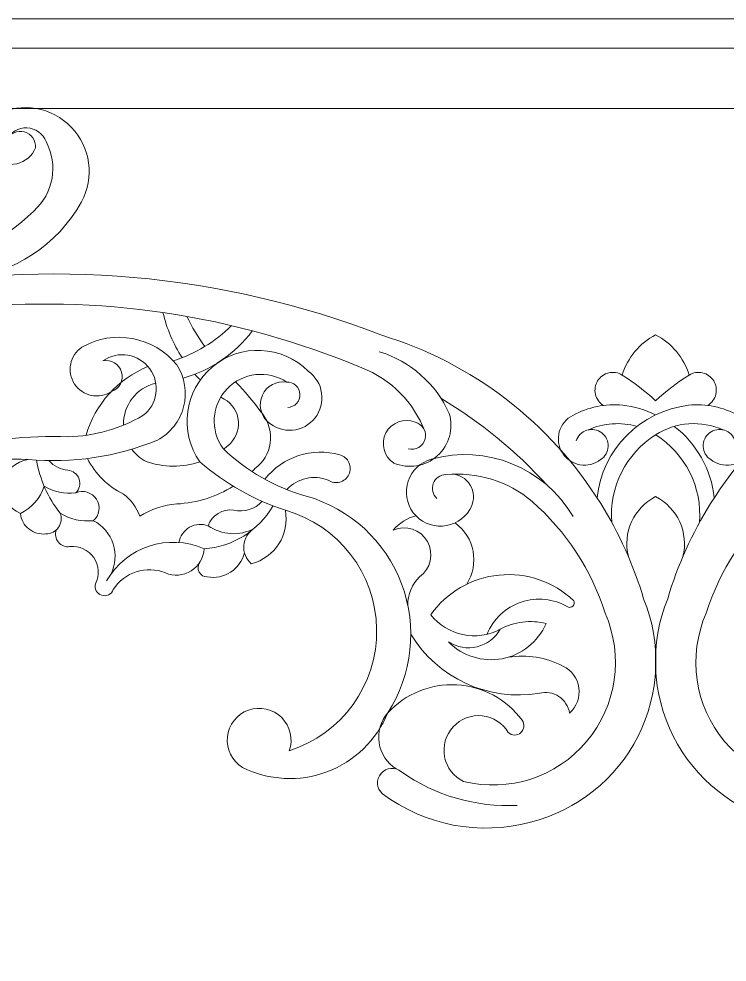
# Model space of a CAD drawing. Header units: millimetres. Extents: x 4332 to 4576, y 144 to 400.
# Drawn here: x 4405.94 to 4436.84, y 224.56 to 265.69 of the extents above; entities that cross this region are included whole.
import ezdxf

# ---------------------------------------------------------------- set-up
doc = ezdxf.new("R2010")
doc.units = ezdxf.units.MM
doc.header["$MEASUREMENT"] = 0
doc.layers.add('SITARA ALL', color=18, linetype='Continuous', true_color=0x000000)

msp = doc.modelspace()

# ---------------------------------------------------------------- linework, layer by layer
at = {"layer": 'SITARA ALL', "lineweight": 9}
for points, knots in [([(4331.736, 265.693), (4331.736, 265.693), (4575.736, 265.693), (4575.736, 265.693), (4575.736, 265.693), (4575.736, 143.693), (4575.736, 143.693), (4575.736, 143.693), (4331.736, 143.693), (4331.736, 143.693), (4331.736, 143.693), (4331.736, 265.693), (4331.736, 265.693)], [0, 0, 0, 0, 0.25, 0.25, 0.25, 0.5, 0.5, 0.5, 0.75, 0.75, 0.75, 1, 1, 1, 1]), ([(4503.177, 261.79), (4503.177, 261.79), (4336.328, 261.79), (4336.328, 261.79), (4336.328, 261.79), (4336.328, 238.062), (4336.328, 238.062), (4336.328, 238.062), (4333.736, 238.062), (4333.736, 238.062), (4333.736, 238.062), (4333.736, 264.416), (4333.736, 264.416), (4333.736, 264.416), (4533.713, 264.416), (4533.713, 264.416)], [0, 0, 0, 0, 0.166667, 0.166667, 0.166667, 0.333333, 0.333333, 0.333333, 0.5, 0.5, 0.5, 0.666667, 0.666667, 0.666667, 1, 1, 1, 1]), ([(4403.585, 254.378), (4405.724, 254.589), (4407.622, 255.833), (4408.669, 257.71), (4409.246, 258.778), (4409.067, 260.096), (4408.224, 260.971), (4407.381, 261.845), (4406.07, 262.075), (4404.981, 261.537), (4404.654, 261.345), (4404.439, 261.007), (4404.404, 260.629), (4404.37, 260.252), (4404.518, 259.88), (4404.805, 259.632), (4405.091, 259.383), (4405.48, 259.287), (4405.849, 259.375), (4406.218, 259.463), (4406.522, 259.722), (4406.666, 260.073), (4406.688, 260.39), (4406.484, 260.679), (4406.177, 260.763), (4405.871, 260.847), (4405.548, 260.705), (4405.404, 260.421), (4405.57, 260.756), (4405.919, 260.96), (4406.293, 260.942), (4406.666, 260.925), (4406.993, 260.688), (4407.128, 260.34), (4407.673, 259.329), (4407.447, 258.074), (4406.586, 257.315), (4405.214, 255.975), (4403.469, 255.079), (4401.581, 254.746), (4397.527, 254.226), (4393.626, 252.878), (4390.116, 250.784), (4389.817, 250.61), (4389.525, 250.424), (4389.241, 250.225)], [0, 0, 0, 0, 0.0625, 0.0625, 0.0625, 0.125, 0.125, 0.125, 0.1875, 0.1875, 0.1875, 0.25, 0.25, 0.25, 0.3125, 0.3125, 0.3125, 0.375, 0.375, 0.375, 0.4375, 0.4375, 0.4375, 0.5, 0.5, 0.5, 0.5625, 0.5625, 0.5625, 0.625, 0.625, 0.625, 0.6875, 0.6875, 0.6875, 0.75, 0.75, 0.75, 0.8125, 0.8125, 0.8125, 0.875, 0.875, 0.875, 1, 1, 1, 1]), ([(4427.688, 231.4), (4425.885, 231.308), (4424.102, 231.824), (4422.628, 232.865), (4422.362, 233.088), (4421.967, 233.056), (4421.741, 232.794), (4421.515, 232.531), (4421.541, 232.136), (4421.801, 231.906), (4423.653, 230.523), (4426.035, 230.066), (4428.267, 230.668), (4430.299, 231.178), (4432.009, 232.543), (4432.955, 234.411), (4433.901, 236.28), (4433.991, 238.466), (4433.2, 240.406), (4432.764, 241.866), (4432.135, 243.262), (4431.33, 244.556), (4429.13, 248.091), (4425.723, 250.704), (4421.738, 251.909), (4414.769, 254.603), (4407.184, 255.269), (4399.853, 253.828)], [0, 0, 0, 0, 0.1, 0.1, 0.1, 0.2, 0.2, 0.2, 0.3, 0.3, 0.3, 0.4, 0.4, 0.4, 0.5, 0.5, 0.5, 0.6, 0.6, 0.6, 0.7, 0.7, 0.7, 0.8, 0.8, 0.8, 1, 1, 1, 1]), ([(4467.596, 253.828), (4460.265, 255.268), (4452.68, 254.604), (4445.712, 251.909), (4441.727, 250.703), (4438.319, 248.091), (4436.12, 244.556), (4435.314, 243.262), (4434.685, 241.866), (4434.249, 240.406), (4433.459, 238.466), (4433.547, 236.28), (4434.494, 234.411), (4435.441, 232.543), (4437.15, 231.177), (4439.182, 230.668), (4441.414, 230.067), (4443.797, 230.523), (4445.649, 231.906), (4445.908, 232.136), (4445.934, 232.531), (4445.708, 232.794), (4445.481, 233.056), (4445.087, 233.088), (4444.821, 232.865), (4443.347, 231.824), (4441.564, 231.308), (4439.762, 231.4)], [0, 0, 0, 0, 0.1, 0.1, 0.1, 0.2, 0.2, 0.2, 0.3, 0.3, 0.3, 0.4, 0.4, 0.4, 0.5, 0.5, 0.5, 0.6, 0.6, 0.6, 0.7, 0.7, 0.7, 0.8, 0.8, 0.8, 1, 1, 1, 1]), ([(4423.663, 247.684), (4423.183, 248.968), (4422.177, 249.984), (4420.898, 250.475), (4415.381, 252.791), (4409.373, 253.685), (4403.421, 253.074), (4402.117, 252.901), (4400.869, 252.439), (4399.767, 251.721)], [0, 0, 0, 0, 0.25, 0.25, 0.25, 0.5, 0.5, 0.5, 1, 1, 1, 1]), ([(4406.35, 246.482), (4403.073, 246.622), (4399.872, 245.483), (4397.42, 243.303), (4396.419, 242.132), (4396.524, 240.379), (4397.662, 239.339), (4397.6, 239.885), (4397.834, 240.423), (4398.275, 240.751), (4398.716, 241.078), (4399.298, 241.146), (4399.803, 240.929), (4400.308, 240.713), (4400.659, 240.243), (4400.725, 239.697), (4400.791, 239.152), (4400.561, 238.612), (4400.122, 238.282), (4399.226, 237.666), (4398.073, 237.564), (4397.081, 238.01), (4396.09, 238.456), (4395.403, 239.389), (4395.269, 240.468), (4395.118, 242.465), (4396.187, 244.359), (4397.974, 245.264), (4401.112, 246.813), (4404.582, 247.571), (4408.08, 247.472), (4409.231, 247.499), (4410.355, 247.815), (4411.352, 248.392), (4411.99, 248.881), (4412.122, 249.79), (4411.647, 250.44), (4411.172, 251.089), (4410.266, 251.241), (4409.606, 250.781), (4409.966, 250.859), (4410.325, 250.641), (4410.424, 250.286), (4410.522, 249.931), (4410.326, 249.56), (4409.977, 249.441), (4409.443, 249.089), (4408.723, 249.236), (4408.369, 249.77), (4408.015, 250.303), (4408.161, 251.024), (4408.693, 251.379), (4410.074, 252.168), (4411.824, 251.841), (4412.829, 250.61), (4413.181, 250.069), (4413.29, 249.405), (4413.129, 248.78), (4412.968, 248.155), (4412.552, 247.626), (4411.982, 247.323), (4410.201, 246.59), (4408.268, 246.301), (4406.35, 246.482), (4405.797, 246.417), (4405.355, 245.989), (4405.274, 245.437), (4405.193, 244.885), (4405.492, 244.348), (4406.004, 244.127), (4406.032, 243.86), (4406.166, 243.617), (4406.376, 243.45), (4406.585, 243.283), (4406.851, 243.206), (4407.117, 243.237), (4407.338, 243.234), (4407.546, 243.341), (4407.671, 243.524), (4407.796, 243.706), (4407.82, 243.939), (4407.736, 244.144)], [0, 0, 0, 0, 0.035714, 0.035714, 0.035714, 0.071429, 0.071429, 0.071429, 0.107143, 0.107143, 0.107143, 0.142857, 0.142857, 0.142857, 0.178571, 0.178571, 0.178571, 0.214286, 0.214286, 0.214286, 0.25, 0.25, 0.25, 0.285714, 0.285714, 0.285714, 0.321429, 0.321429, 0.321429, 0.357143, 0.357143, 0.357143, 0.392857, 0.392857, 0.392857, 0.428571, 0.428571, 0.428571, 0.464286, 0.464286, 0.464286, 0.5, 0.5, 0.5, 0.535714, 0.535714, 0.535714, 0.571429, 0.571429, 0.571429, 0.607143, 0.607143, 0.607143, 0.642857, 0.642857, 0.642857, 0.678571, 0.678571, 0.678571, 0.714286, 0.714286, 0.714286, 0.75, 0.75, 0.75, 0.785714, 0.785714, 0.785714, 0.821429, 0.821429, 0.821429, 0.857143, 0.857143, 0.857143, 0.892857, 0.892857, 0.892857, 0.928571, 0.928571, 0.928571, 1, 1, 1, 1]), ([(4436.003, 248.838), (4436.179, 248.947), (4436.304, 249.121), (4436.352, 249.322), (4436.399, 249.523), (4436.366, 249.734), (4436.257, 249.91), (4436.148, 250.086), (4435.974, 250.211), (4435.773, 250.258), (4435.572, 250.306), (4435.361, 250.272), (4435.185, 250.163), (4434.95, 250.92), (4434.425, 251.552), (4433.725, 251.921), (4433.024, 251.552), (4432.499, 250.92), (4432.264, 250.163), (4432.088, 250.272), (4431.876, 250.306), (4431.675, 250.258), (4431.474, 250.211), (4431.301, 250.086), (4431.192, 249.91), (4431.084, 249.734), (4431.05, 249.522), (4431.098, 249.321), (4431.146, 249.12), (4431.271, 248.946), (4431.447, 248.838)], [0, 0, 0, 0, 0.090909, 0.090909, 0.090909, 0.181818, 0.181818, 0.181818, 0.272727, 0.272727, 0.272727, 0.363636, 0.363636, 0.363636, 0.454545, 0.454545, 0.454545, 0.545455, 0.545455, 0.545455, 0.636364, 0.636364, 0.636364, 0.727273, 0.727273, 0.727273, 0.818182, 0.818182, 0.818182, 1, 1, 1, 1]), ([(4417.672, 248.751), (4417.819, 248.756), (4417.958, 248.82), (4418.058, 248.928), (4418.158, 249.036), (4418.21, 249.179), (4418.204, 249.326), (4418.197, 249.472), (4418.132, 249.611), (4418.023, 249.709), (4417.914, 249.808), (4417.771, 249.859), (4417.625, 249.852), (4417.184, 249.921), (4416.751, 249.691), (4416.564, 249.287), (4416.376, 248.882), (4416.478, 248.403), (4416.816, 248.111), (4417.107, 247.853), (4417.492, 247.726), (4417.88, 247.76), (4418.268, 247.795), (4418.624, 247.988), (4418.865, 248.294), (4419.105, 248.601), (4419.209, 248.992), (4419.151, 249.377), (4419.093, 249.763), (4418.878, 250.106), (4418.558, 250.328), (4417.426, 251.465), (4415.615, 251.549), (4414.385, 250.519), (4413.156, 249.489), (4412.916, 247.692), (4413.837, 246.378)], [0, 0, 0, 0, 0.076923, 0.076923, 0.076923, 0.153846, 0.153846, 0.153846, 0.230769, 0.230769, 0.230769, 0.307692, 0.307692, 0.307692, 0.384615, 0.384615, 0.384615, 0.461538, 0.461538, 0.461538, 0.538462, 0.538462, 0.538462, 0.615385, 0.615385, 0.615385, 0.692308, 0.692308, 0.692308, 0.769231, 0.769231, 0.769231, 0.846154, 0.846154, 0.846154, 1, 1, 1, 1]), ([(4422.929, 246.947), (4423.084, 246.906), (4423.248, 246.928), (4423.386, 247.009), (4423.525, 247.089), (4423.625, 247.221), (4423.665, 247.376), (4423.705, 247.531), (4423.681, 247.696), (4423.599, 247.833), (4423.517, 247.971), (4423.385, 248.07), (4423.229, 248.108), (4422.747, 248.302), (4422.197, 248.099), (4421.956, 247.638), (4421.716, 247.178), (4421.862, 246.61), (4422.296, 246.325), (4422.936, 246.053), (4423.675, 246.174), (4424.193, 246.636), (4424.712, 247.099), (4424.918, 247.818), (4424.721, 248.485), (4424.136, 249.782), (4423.023, 250.763), (4421.663, 251.18)], [0, 0, 0, 0, 0.1, 0.1, 0.1, 0.2, 0.2, 0.2, 0.3, 0.3, 0.3, 0.4, 0.4, 0.4, 0.5, 0.5, 0.5, 0.6, 0.6, 0.6, 0.7, 0.7, 0.7, 0.8, 0.8, 0.8, 1, 1, 1, 1]), ([(4417.625, 249.852), (4416.803, 250.399), (4415.708, 250.279), (4415.026, 249.564), (4414.344, 248.85), (4414.272, 247.751), (4414.856, 246.955), (4415.87, 245.971), (4417.115, 245.259), (4418.478, 244.885), (4420.393, 244.341), (4421.937, 242.919), (4422.638, 241.055), (4423.34, 239.192), (4423.115, 237.105), (4422.034, 235.432), (4422.804, 236.267), (4423.908, 236.714), (4425.042, 236.652), (4426.176, 236.589), (4427.224, 236.024), (4427.899, 235.11), (4428.021, 234.941), (4427.995, 234.708), (4427.84, 234.569), (4427.685, 234.431), (4427.449, 234.433), (4427.296, 234.573), (4427.052, 234.984), (4426.629, 235.255), (4426.154, 235.304), (4425.679, 235.353), (4425.209, 235.174), (4424.886, 234.822), (4424.564, 234.47), (4424.426, 233.987), (4424.517, 233.518), (4424.607, 233.049), (4424.913, 232.65), (4425.343, 232.443), (4427.32, 231.954), (4429.402, 232.629), (4430.714, 234.187), (4432.026, 235.746), (4432.339, 237.911), (4431.521, 239.777), (4430.925, 241.665), (4429.821, 243.351), (4428.33, 244.653), (4427.284, 245.532), (4425.929, 245.953), (4424.569, 245.82), (4424.324, 245.815), (4424.107, 245.662), (4424.021, 245.432), (4423.935, 245.202), (4423.997, 244.943), (4424.179, 244.779)], [0, 0, 0, 0, 0.05, 0.05, 0.05, 0.1, 0.1, 0.1, 0.15, 0.15, 0.15, 0.2, 0.2, 0.2, 0.25, 0.25, 0.25, 0.3, 0.3, 0.3, 0.35, 0.35, 0.35, 0.4, 0.4, 0.4, 0.45, 0.45, 0.45, 0.5, 0.5, 0.5, 0.55, 0.55, 0.55, 0.6, 0.6, 0.6, 0.65, 0.65, 0.65, 0.7, 0.7, 0.7, 0.75, 0.75, 0.75, 0.8, 0.8, 0.8, 0.85, 0.85, 0.85, 0.9, 0.9, 0.9, 1, 1, 1, 1]), ([(4435.185, 250.163), (4434.666, 249.835), (4434.177, 249.46), (4433.725, 249.045), (4433.272, 249.46), (4432.783, 249.835), (4432.264, 250.163)], [0, 0, 0, 0, 0.333333, 0.333333, 0.333333, 1, 1, 1, 1]), ([(4443.27, 244.779), (4443.452, 244.943), (4443.515, 245.202), (4443.429, 245.432), (4443.343, 245.662), (4443.125, 245.815), (4442.88, 245.82), (4441.52, 245.953), (4440.165, 245.533), (4439.12, 244.653), (4437.628, 243.351), (4436.524, 241.665), (4435.929, 239.777), (4435.111, 237.911), (4435.423, 235.745), (4436.736, 234.187), (4438.048, 232.63), (4440.129, 231.953), (4442.106, 232.443), (4442.536, 232.65), (4442.843, 233.049), (4442.933, 233.518), (4443.023, 233.987), (4442.886, 234.47), (4442.563, 234.822), (4442.24, 235.174), (4441.771, 235.353), (4441.296, 235.304), (4440.821, 235.254), (4440.397, 234.984), (4440.153, 234.573), (4440, 234.433), (4439.765, 234.431), (4439.61, 234.569), (4439.454, 234.707), (4439.429, 234.941), (4439.55, 235.11), (4440.225, 236.024), (4441.273, 236.589), (4442.407, 236.652), (4443.541, 236.714), (4444.645, 236.267), (4445.415, 235.432), (4444.334, 237.104), (4444.11, 239.192), (4444.811, 241.055), (4445.512, 242.919), (4447.057, 244.34), (4448.971, 244.885), (4450.334, 245.26), (4451.579, 245.971), (4452.593, 246.955), (4453.177, 247.752), (4453.106, 248.851), (4452.423, 249.564), (4451.741, 250.278), (4450.646, 250.4), (4449.825, 249.852)], [0, 0, 0, 0, 0.05, 0.05, 0.05, 0.1, 0.1, 0.1, 0.15, 0.15, 0.15, 0.2, 0.2, 0.2, 0.25, 0.25, 0.25, 0.3, 0.3, 0.3, 0.35, 0.35, 0.35, 0.4, 0.4, 0.4, 0.45, 0.45, 0.45, 0.5, 0.5, 0.5, 0.55, 0.55, 0.55, 0.6, 0.6, 0.6, 0.65, 0.65, 0.65, 0.7, 0.7, 0.7, 0.75, 0.75, 0.75, 0.8, 0.8, 0.8, 0.85, 0.85, 0.85, 0.9, 0.9, 0.9, 1, 1, 1, 1]), ([(4416.11, 245.953), (4416.154, 245.995), (4416.197, 246.038), (4416.239, 246.081), (4416.601, 246.349), (4416.84, 246.751), (4416.904, 247.196), (4416.967, 247.641), (4416.851, 248.092), (4416.578, 248.45), (4416.264, 248.883), (4415.928, 249.299), (4415.57, 249.696), (4415.508, 249.751), (4415.447, 249.807), (4415.387, 249.864)], [0, 0, 0, 0, 0.166667, 0.166667, 0.166667, 0.333333, 0.333333, 0.333333, 0.5, 0.5, 0.5, 0.666667, 0.666667, 0.666667, 1, 1, 1, 1]), ([(4414.877, 246.936), (4414.937, 246.983), (4414.997, 247.032), (4415.054, 247.082), (4415.376, 247.335), (4415.55, 247.732), (4415.518, 248.141), (4415.485, 248.549), (4415.251, 248.914), (4414.893, 249.113), (4414.846, 249.143), (4414.799, 249.174), (4414.752, 249.206)], [0, 0, 0, 0, 0.2, 0.2, 0.2, 0.4, 0.4, 0.4, 0.6, 0.6, 0.6, 1, 1, 1, 1]), ([(4433.725, 248.427), (4433.272, 248.645), (4432.786, 248.787), (4432.287, 248.847), (4431.534, 248.92), (4430.777, 248.766), (4430.113, 248.404), (4429.823, 248.26), (4429.608, 248.001), (4429.521, 247.69), (4429.433, 247.378), (4429.481, 247.045), (4429.653, 246.771), (4429.825, 246.497), (4430.104, 246.309), (4430.423, 246.253), (4430.741, 246.196), (4431.068, 246.277), (4431.324, 246.475), (4431.52, 246.601), (4431.643, 246.814), (4431.653, 247.046), (4431.662, 247.279), (4431.558, 247.502), (4431.373, 247.643), (4431.187, 247.784), (4430.945, 247.826), (4430.723, 247.756), (4430.501, 247.685), (4430.328, 247.51), (4430.259, 247.288)], [0, 0, 0, 0, 0.090909, 0.090909, 0.090909, 0.181818, 0.181818, 0.181818, 0.272727, 0.272727, 0.272727, 0.363636, 0.363636, 0.363636, 0.454545, 0.454545, 0.454545, 0.545455, 0.545455, 0.545455, 0.636364, 0.636364, 0.636364, 0.727273, 0.727273, 0.727273, 0.818182, 0.818182, 0.818182, 1, 1, 1, 1]), ([(4437.19, 247.288), (4437.121, 247.51), (4436.948, 247.685), (4436.726, 247.756), (4436.504, 247.826), (4436.262, 247.785), (4436.077, 247.643), (4435.891, 247.502), (4435.787, 247.279), (4435.797, 247.046), (4435.807, 246.814), (4435.929, 246.6), (4436.126, 246.475), (4436.381, 246.277), (4436.708, 246.196), (4437.026, 246.253), (4437.345, 246.309), (4437.624, 246.497), (4437.796, 246.771), (4437.968, 247.045), (4438.016, 247.378), (4437.928, 247.69), (4437.841, 248.001), (4437.626, 248.26), (4437.336, 248.404), (4436.672, 248.766), (4435.915, 248.92), (4435.163, 248.847), (4433.055, 248.593), (4431.399, 246.925), (4431.166, 244.814)], [0, 0, 0, 0, 0.090909, 0.090909, 0.090909, 0.181818, 0.181818, 0.181818, 0.272727, 0.272727, 0.272727, 0.363636, 0.363636, 0.363636, 0.454545, 0.454545, 0.454545, 0.545455, 0.545455, 0.545455, 0.636364, 0.636364, 0.636364, 0.727273, 0.727273, 0.727273, 0.818182, 0.818182, 0.818182, 1, 1, 1, 1]), ([(4436.673, 247.77), (4435.715, 248.199), (4434.608, 248.119), (4433.722, 247.558), (4432.427, 246.735), (4431.691, 245.267), (4431.808, 243.737)], [0, 0, 0, 0, 0.333333, 0.333333, 0.333333, 1, 1, 1, 1]), ([(4433.725, 247.559), (4433.725, 247.559), (4433.727, 247.558), (4433.727, 247.558), (4435.021, 246.736), (4435.757, 245.266), (4435.641, 243.737)], [0, 0, 0, 0, 0.333333, 0.333333, 0.333333, 1, 1, 1, 1]), ([(4410.866, 246.927), (4411.032, 246.703), (4411.247, 246.52), (4411.494, 246.39), (4412.252, 246.125), (4413.076, 246.12), (4413.837, 246.378), (4414.927, 245.434), (4416.195, 244.717), (4417.567, 244.27)], [0, 0, 0, 0, 0.25, 0.25, 0.25, 0.5, 0.5, 0.5, 1, 1, 1, 1]), ([(4416.674, 245.615), (4417.441, 246.608), (4418.74, 247.031), (4419.945, 246.68), (4420.121, 246.632), (4420.266, 246.509), (4420.343, 246.344), (4420.419, 246.179), (4420.418, 245.988), (4420.341, 245.823), (4420.263, 245.659), (4420.117, 245.536), (4419.941, 245.49), (4419.765, 245.443), (4419.578, 245.476), (4419.429, 245.581), (4418.803, 245.825), (4418.093, 245.665), (4417.632, 245.177)], [0, 0, 0, 0, 0.142857, 0.142857, 0.142857, 0.285714, 0.285714, 0.285714, 0.428571, 0.428571, 0.428571, 0.571429, 0.571429, 0.571429, 0.714286, 0.714286, 0.714286, 1, 1, 1, 1]), ([(4430.121, 244), (4428.861, 246.135), (4426.329, 247.158), (4423.941, 246.494), (4423.465, 246.363), (4423.084, 246.005), (4422.926, 245.536), (4422.768, 245.068), (4422.852, 244.552), (4423.151, 244.159), (4423.45, 243.766), (4423.925, 243.546), (4424.418, 243.574), (4424.912, 243.602), (4425.359, 243.872), (4425.613, 244.297), (4425.796, 244.584), (4425.823, 244.943), (4425.684, 245.255), (4425.546, 245.566), (4425.26, 245.786), (4424.924, 245.842)], [0, 0, 0, 0, 0.125, 0.125, 0.125, 0.25, 0.25, 0.25, 0.375, 0.375, 0.375, 0.5, 0.5, 0.5, 0.625, 0.625, 0.625, 0.75, 0.75, 0.75, 1, 1, 1, 1]), ([(4406.004, 244.127), (4406.505, 244.358), (4406.882, 244.793), (4407.039, 245.323), (4407.453, 245.07), (4407.941, 244.964), (4408.423, 245.024), (4408.584, 245.18), (4408.64, 245.415), (4408.566, 245.626), (4408.493, 245.838), (4408.304, 245.988), (4408.081, 246.011), (4407.762, 246.041), (4407.466, 246.191), (4407.253, 246.431)], [0, 0, 0, 0, 0.166667, 0.166667, 0.166667, 0.333333, 0.333333, 0.333333, 0.5, 0.5, 0.5, 0.666667, 0.666667, 0.666667, 1, 1, 1, 1]), ([(4409.946, 241.468), (4410.157, 241.88), (4410.195, 242.359), (4410.053, 242.799), (4409.91, 243.239), (4409.6, 243.603), (4409.187, 243.812), (4408.68, 243.755), (4408.168, 243.873), (4407.736, 244.144), (4407.206, 244.815), (4406.853, 245.61), (4406.709, 246.453)], [0, 0, 0, 0, 0.2, 0.2, 0.2, 0.4, 0.4, 0.4, 0.6, 0.6, 0.6, 1, 1, 1, 1]), ([(4415.293, 245.315), (4414.552, 244.851), (4413.704, 244.585), (4412.831, 244.543), (4412.255, 244.502), (4411.698, 244.318), (4411.211, 244.006), (4411.075, 244.392), (4410.826, 244.729), (4410.497, 244.974), (4409.82, 245.303), (4409.27, 245.847), (4408.933, 246.521)], [0, 0, 0, 0, 0.2, 0.2, 0.2, 0.4, 0.4, 0.4, 0.6, 0.6, 0.6, 1, 1, 1, 1]), ([(4409.187, 243.812), (4409.456, 244.047), (4409.514, 244.443), (4409.324, 244.745), (4409.133, 245.047), (4408.751, 245.166), (4408.423, 245.024)], [0, 0, 0, 0, 0.333333, 0.333333, 0.333333, 1, 1, 1, 1]), ([(4434.916, 242.246), (4435.173, 243.289), (4434.681, 244.372), (4433.725, 244.861), (4432.769, 244.371), (4432.275, 243.289), (4432.534, 242.246)], [0, 0, 0, 0, 0.333333, 0.333333, 0.333333, 1, 1, 1, 1]), ([(4407.57, 243.408), (4407.504, 243.227), (4407.539, 243.024), (4407.661, 242.875), (4407.784, 242.726), (4407.975, 242.653), (4408.166, 242.682), (4408.574, 242.725), (4408.972, 242.541), (4409.205, 242.204), (4409.437, 241.866), (4409.467, 241.428), (4409.282, 241.063), (4409.221, 240.852), (4409.337, 240.63), (4409.546, 240.562), (4409.755, 240.493), (4409.98, 240.602), (4410.056, 240.808), (4410.539, 241.569), (4411.498, 241.875), (4412.333, 241.535), (4412.698, 241.381), (4413.114, 241.414), (4413.45, 241.622), (4413.787, 241.83), (4414.001, 242.188), (4414.026, 242.583), (4415.27, 242.672), (4416.39, 243.368), (4417.02, 244.444)], [0, 0, 0, 0, 0.090909, 0.090909, 0.090909, 0.181818, 0.181818, 0.181818, 0.272727, 0.272727, 0.272727, 0.363636, 0.363636, 0.363636, 0.454545, 0.454545, 0.454545, 0.545455, 0.545455, 0.545455, 0.636364, 0.636364, 0.636364, 0.727273, 0.727273, 0.727273, 0.818182, 0.818182, 0.818182, 1, 1, 1, 1]), ([(4416.552, 244.658), (4416.243, 244.31), (4415.767, 244.161), (4415.314, 244.27), (4414.829, 244.338), (4414.362, 244.055), (4414.199, 243.592), (4413.933, 243.692), (4413.636, 243.668), (4413.39, 243.526), (4413.143, 243.385), (4412.972, 243.141), (4412.923, 242.861)], [0, 0, 0, 0, 0.2, 0.2, 0.2, 0.4, 0.4, 0.4, 0.6, 0.6, 0.6, 1, 1, 1, 1]), ([(4414.199, 243.592), (4414.791, 243.177), (4415.566, 243.13), (4416.204, 243.472), (4415.944, 243.312), (4415.777, 243.038), (4415.752, 242.734), (4415.728, 242.43), (4415.849, 242.132), (4416.08, 241.932), (4417.115, 242.197), (4417.767, 243.219), (4417.567, 244.27), (4419.892, 243.612), (4421.511, 241.504), (4421.551, 239.087), (4421.591, 236.671), (4420.039, 234.513), (4417.737, 233.779), (4417.914, 234.285), (4417.786, 234.847), (4417.406, 235.226), (4417.026, 235.604), (4416.463, 235.731), (4415.958, 235.552), (4415.452, 235.373), (4415.095, 234.92), (4415.038, 234.387), (4414.981, 233.854), (4415.235, 233.336), (4415.692, 233.054), (4416.842, 232.481), (4418.178, 232.411), (4419.381, 232.862), (4420.584, 233.313), (4421.545, 234.244), (4422.034, 235.432), (4421.725, 235.072), (4421.589, 234.595), (4421.66, 234.125), (4421.731, 233.656), (4422.002, 233.24), (4422.403, 232.987)], [0, 0, 0, 0, 0.066667, 0.066667, 0.066667, 0.133333, 0.133333, 0.133333, 0.2, 0.2, 0.2, 0.266667, 0.266667, 0.266667, 0.333333, 0.333333, 0.333333, 0.4, 0.4, 0.4, 0.466667, 0.466667, 0.466667, 0.533333, 0.533333, 0.533333, 0.6, 0.6, 0.6, 0.666667, 0.666667, 0.666667, 0.733333, 0.733333, 0.733333, 0.8, 0.8, 0.8, 0.866667, 0.866667, 0.866667, 1, 1, 1, 1]), ([(4423.261, 244.03), (4422.876, 243.924), (4422.533, 243.704), (4422.275, 243.4), (4422.827, 243.64), (4423.471, 243.423), (4423.767, 242.899), (4424.063, 242.375), (4423.914, 241.711), (4423.423, 241.363), (4423.091, 241.036), (4422.906, 240.59), (4422.909, 240.124)], [0, 0, 0, 0, 0.2, 0.2, 0.2, 0.4, 0.4, 0.4, 0.6, 0.6, 0.6, 1, 1, 1, 1]), ([(4413.814, 241.969), (4413.738, 241.845), (4413.735, 241.689), (4413.807, 241.563), (4413.88, 241.436), (4414.015, 241.359), (4414.161, 241.362), (4414.894, 241.231), (4415.603, 241.692), (4415.78, 242.416)], [0, 0, 0, 0, 0.25, 0.25, 0.25, 0.5, 0.5, 0.5, 1, 1, 1, 1]), ([(4426.944, 239.076), (4427.553, 239.414), (4428.269, 239.503), (4428.943, 239.325), (4428.599, 238.527), (4427.88, 237.953), (4427.027, 237.793), (4426.173, 237.633), (4425.296, 237.909), (4424.687, 238.528), (4425.055, 238.289), (4425.506, 238.212), (4425.933, 238.316), (4426.36, 238.42), (4426.726, 238.695), (4426.944, 239.076), (4425.913, 238.528), (4424.636, 238.795), (4423.91, 239.71), (4424.605, 240.692), (4425.694, 241.324), (4426.891, 241.442), (4428.089, 241.56), (4429.279, 241.152), (4430.153, 240.324), (4430.195, 240.249), (4430.182, 240.155), (4430.123, 240.092), (4430.063, 240.03), (4429.97, 240.013), (4429.892, 240.051), (4429.277, 240.414), (4428.534, 240.491), (4427.857, 240.262), (4427.18, 240.033), (4426.636, 239.521), (4426.368, 238.859)], [0, 0, 0, 0, 0.076923, 0.076923, 0.076923, 0.153846, 0.153846, 0.153846, 0.230769, 0.230769, 0.230769, 0.307692, 0.307692, 0.307692, 0.384615, 0.384615, 0.384615, 0.461538, 0.461538, 0.461538, 0.538462, 0.538462, 0.538462, 0.615385, 0.615385, 0.615385, 0.692308, 0.692308, 0.692308, 0.769231, 0.769231, 0.769231, 0.846154, 0.846154, 0.846154, 1, 1, 1, 1]), ([(4423.041, 238.866), (4424.208, 236.938), (4426.43, 235.916), (4428.653, 236.289), (4428.943, 236.365), (4429.253, 236.314), (4429.503, 236.148), (4429.754, 235.982), (4429.922, 235.717), (4429.966, 235.42), (4430.279, 235.696), (4430.433, 236.111), (4430.375, 236.525), (4430.317, 236.938), (4430.056, 237.295), (4429.679, 237.474), (4428.946, 237.857), (4428.109, 237.992), (4427.293, 237.857)], [0, 0, 0, 0, 0.142857, 0.142857, 0.142857, 0.285714, 0.285714, 0.285714, 0.428571, 0.428571, 0.428571, 0.571429, 0.571429, 0.571429, 0.714286, 0.714286, 0.714286, 1, 1, 1, 1])]:
    msp.add_open_spline(points, degree=3, knots=knots, dxfattribs=at)
for points in [[(4412.226, 252.886), (4412.39, 252.187), (4412.675, 251.523), (4413.068, 250.922)], [(4413.262, 252.719), (4413.49, 252.262), (4413.752, 251.823), (4414.046, 251.405)], [(4412.676, 250.784), (4413.634, 251.088), (4414.506, 251.613), (4415.222, 252.317)], [(4413.102, 250.025), (4414.313, 250.357), (4415.377, 251.085), (4416.125, 252.093)], [(4411.571, 250.535), (4410.259, 250.002), (4409.264, 248.897), (4408.871, 247.537)], [(4413.624, 250.196), (4413.699, 250.112), (4413.777, 250.029), (4413.857, 249.949)], [(4411.912, 249.811), (4411.07, 249.606), (4410.484, 248.843), (4410.506, 247.977)], [(4428.988, 245.358), (4427.638, 246.842), (4426.078, 248.12), (4424.357, 249.151)], [(4430.777, 247.77), (4431.448, 248.071), (4432.204, 248.125), (4432.911, 247.924)], [(4436.284, 244.814), (4436.147, 246.045), (4435.518, 247.166), (4434.539, 247.924)], [(4425.482, 241.044), (4426.041, 241.93), (4425.821, 243.097), (4424.976, 243.717)], [(4414.026, 242.583), (4412.458, 243.278), (4410.619, 242.678), (4409.767, 241.189)]]:
    msp.add_open_spline(points, degree=3, dxfattribs=at)

doc.saveas('drawing.dxf')
